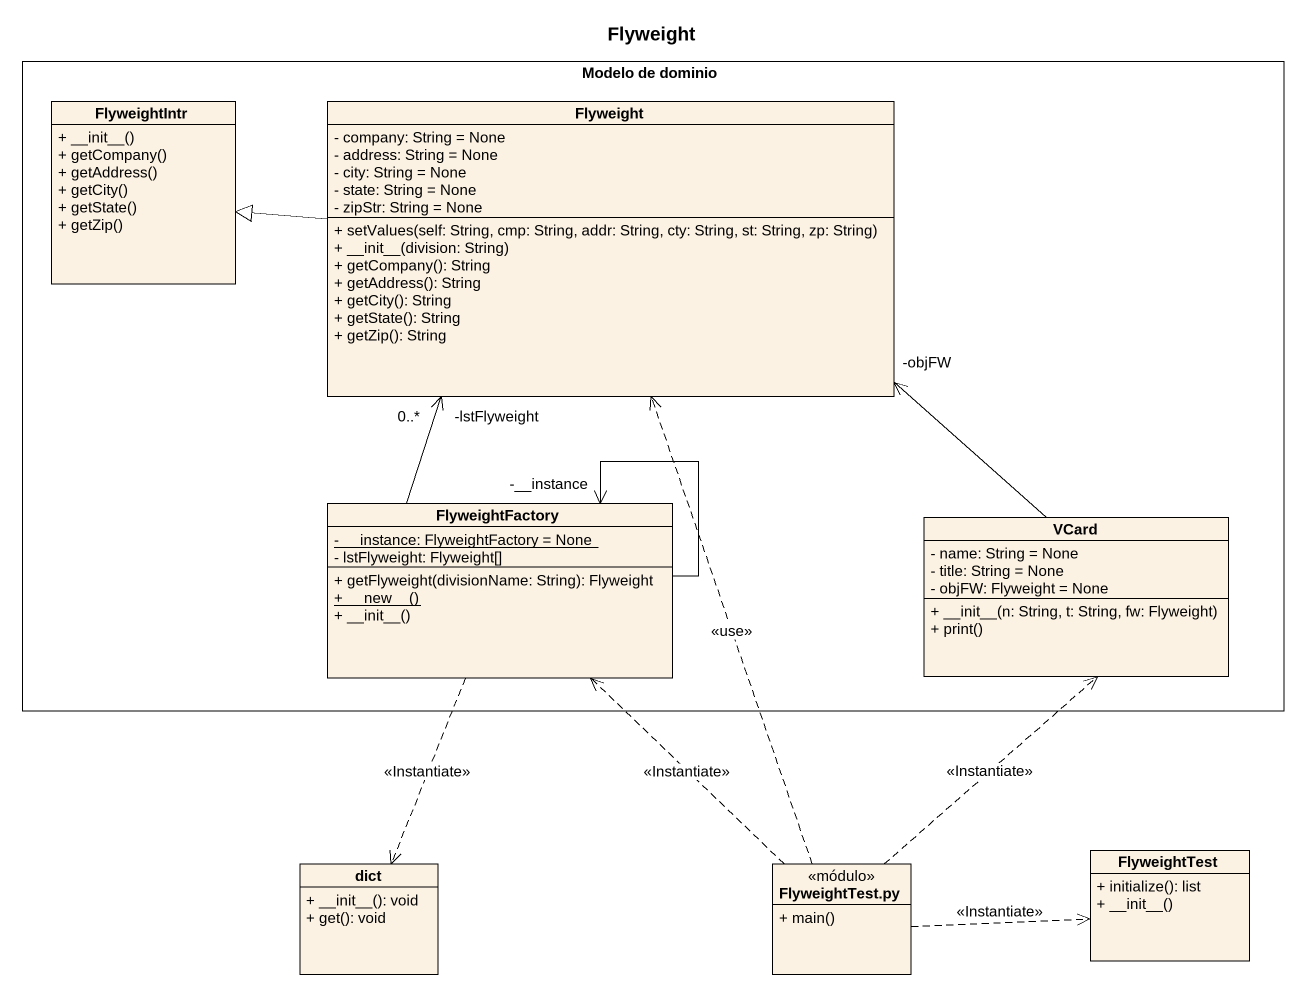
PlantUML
@startuml
title Flyweight
hide circle
hide empty members
skinparam classAttributeIconSize 0
rectangle "Modelo de dominio" as Modelo_de_dominio {
  class FlyweightIntr {
    + ~__init~__()
    + getCompany()
    + getAddress()
    + getCity()
    + getState()
    + getZip()
  }
  class Flyweight {
    - company: String = None
    - address: String = None
    - city: String = None
    - state: String = None
    - zipStr: String = None
    + setValues(self: String, cmp: String, addr: String, cty: String, st: String, zp: String)
    + ~__init~__(division: String)
    + getCompany(): String
    + getAddress(): String
    + getCity(): String
    + getState(): String
    + getZip(): String
  }
  class FlyweightFactory {
    {static} - __instance: FlyweightFactory = None
    - lstFlyweight: Flyweight[]
    + getFlyweight(divisionName: String): Flyweight
    {static} + ~__new~__()
    + ~__init~__()
  }
  class VCard {
    - name: String = None
    - title: String = None
    - objFW: Flyweight = None
    + ~__init~__(n: String, t: String, fw: Flyweight)
    + print()
  }
}
class dict {
  + ~__init~__(): void
  + get(): void
}
class "FlyweightTest.py" as FlyweightTest_py <<módulo>> {
  + main()
}
class FlyweightTest {
  + initialize(): list
  + ~__init~__()
}
Flyweight -left-|> FlyweightIntr
FlyweightFactory -up-> "-lstFlyweight\n0..*" Flyweight
FlyweightFactory --> "-__instance" FlyweightFactory
FlyweightFactory ..> dict : <<Instantiate>>
VCard -up-> "-objFW" Flyweight
FlyweightTest_py .up.> Flyweight : <<use>>
FlyweightTest_py .up.> FlyweightFactory : <<Instantiate>>
FlyweightTest_py .up.> VCard : <<Instantiate>>
FlyweightTest_py .right.> FlyweightTest : <<Instantiate>>
@enduml
